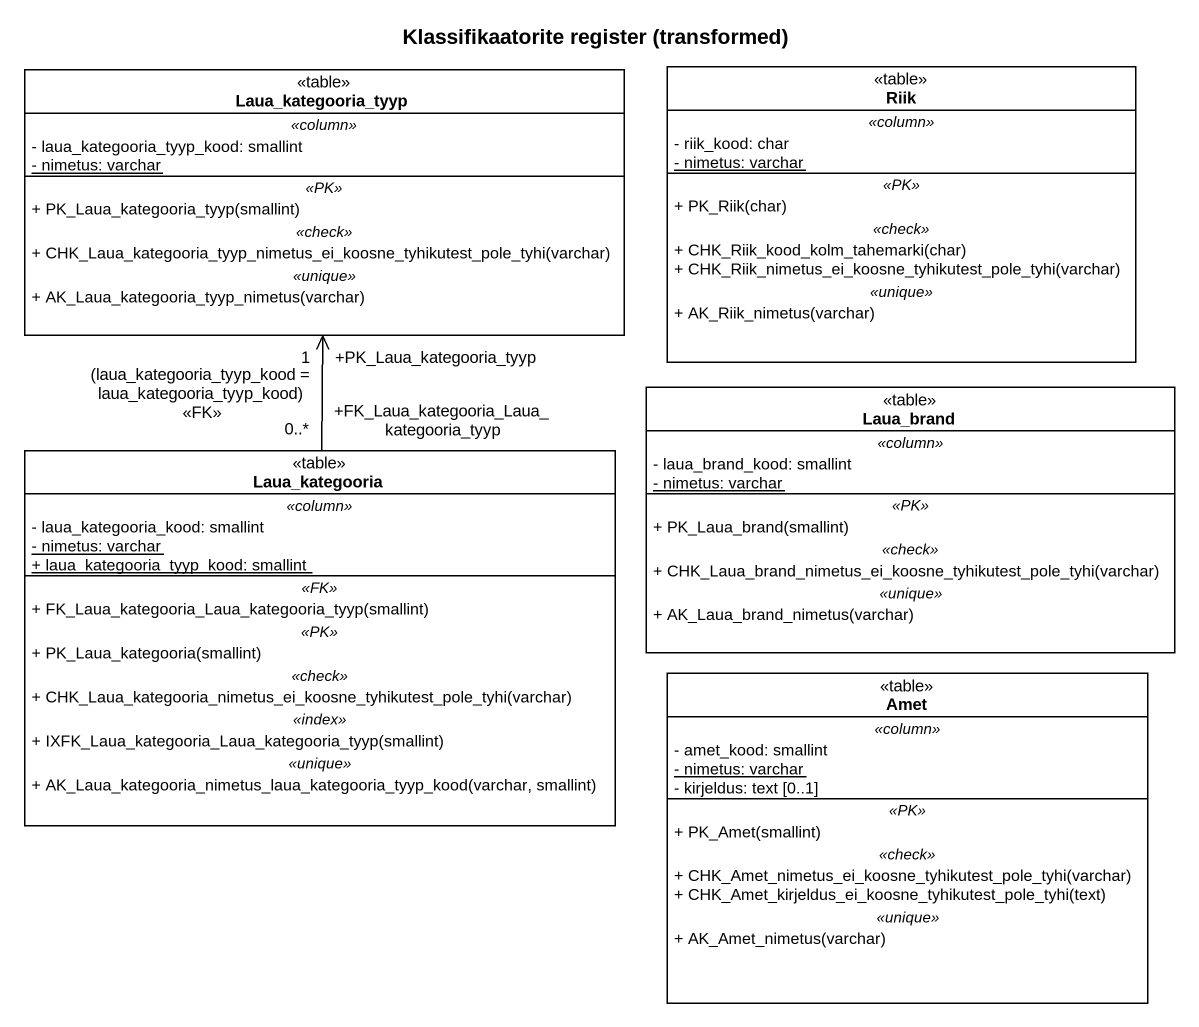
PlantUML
@startuml
title Klassifikaatorite register (transformed)
hide circle
hide empty members
skinparam classAttributeIconSize 0
class Laua_kategooria_tyyp <<table>> {
  .. <<column>> ..
  - laua_kategooria_tyyp_kood: smallint
  {static} - nimetus: varchar
  .. <<PK>> ..
  + PK_Laua_kategooria_tyyp(smallint)
  .. <<check>> ..
  + CHK_Laua_kategooria_tyyp_nimetus_ei_koosne_tyhikutest_pole_tyhi(varchar)
  .. <<unique>> ..
  + AK_Laua_kategooria_tyyp_nimetus(varchar)
}
class Riik <<table>> {
  .. <<column>> ..
  - riik_kood: char
  {static} - nimetus: varchar
  .. <<PK>> ..
  + PK_Riik(char)
  .. <<check>> ..
  + CHK_Riik_kood_kolm_tahemarki(char)
  + CHK_Riik_nimetus_ei_koosne_tyhikutest_pole_tyhi(varchar)
  .. <<unique>> ..
  + AK_Riik_nimetus(varchar)
}
class Laua_kategooria <<table>> {
  .. <<column>> ..
  - laua_kategooria_kood: smallint
  {static} - nimetus: varchar
  {static} + laua_kategooria_tyyp_kood: smallint
  .. <<FK>> ..
  + FK_Laua_kategooria_Laua_kategooria_tyyp(smallint)
  .. <<PK>> ..
  + PK_Laua_kategooria(smallint)
  .. <<check>> ..
  + CHK_Laua_kategooria_nimetus_ei_koosne_tyhikutest_pole_tyhi(varchar)
  .. <<index>> ..
  + IXFK_Laua_kategooria_Laua_kategooria_tyyp(smallint)
  .. <<unique>> ..
  + AK_Laua_kategooria_nimetus_laua_kategooria_tyyp_kood(varchar, smallint)
}
class Laua_brand <<table>> {
  .. <<column>> ..
  - laua_brand_kood: smallint
  {static} - nimetus: varchar
  .. <<PK>> ..
  + PK_Laua_brand(smallint)
  .. <<check>> ..
  + CHK_Laua_brand_nimetus_ei_koosne_tyhikutest_pole_tyhi(varchar)
  .. <<unique>> ..
  + AK_Laua_brand_nimetus(varchar)
}
class Amet <<table>> {
  .. <<column>> ..
  - amet_kood: smallint
  {static} - nimetus: varchar
  - kirjeldus: text [0..1]
  .. <<PK>> ..
  + PK_Amet(smallint)
  .. <<check>> ..
  + CHK_Amet_nimetus_ei_koosne_tyhikutest_pole_tyhi(varchar)
  + CHK_Amet_kirjeldus_ei_koosne_tyhikutest_pole_tyhi(text)
  .. <<unique>> ..
  + AK_Amet_nimetus(varchar)
}
Laua_kategooria "+FK_Laua_kategooria_Laua_kategooria_tyyp\n0..*" -up-> "+PK_Laua_kategooria_tyyp\n1" Laua_kategooria_tyyp : (laua_kategooria_tyyp_kood = laua_kategooria_tyyp_kood)\n<<FK>>
@enduml
